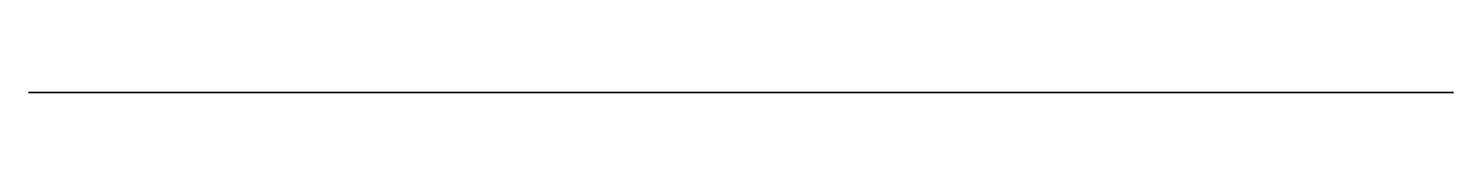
# Model space of a CAD drawing. Header units: millimetres. Extents: x 83.5 to 101.3, y 0 to 0.
import ezdxf

# ---------------------------------------------------------------- set-up
doc = ezdxf.new("R2010")
doc.units = ezdxf.units.MM
doc.layers.get('0').update_dxf_attribs({"color": 173, "true_color": 0x5858e1})

msp = doc.modelspace()

# ---------------------------------------------------------------- linework, layer by layer
at = {"color": 134, "true_color": 0x1c95b1, "extrusion": (0, -1, -1.19209e-07)}
msp.add_lwpolyline([(95.761, -127.981), (96.342, -128.646), (96.611, -128.993), (96.862, -129.35), (97.091, -129.72), (97.196, -129.91), (97.294, -130.104), (97.385, -130.302), (97.468, -130.504), (97.542, -130.709), (97.608, -130.92), (97.665, -131.133), (97.715, -131.348), (97.757, -131.564), (97.792, -131.781), (97.818, -131.999), (97.838, -132.217), (97.849, -132.436), (97.853, -132.655), (97.849, -132.874), (97.838, -133.093), (97.818, -133.312), (97.792, -133.53), (97.757, -133.747), (97.715, -133.963), (97.665, -134.177), (97.608, -134.391), (97.543, -134.602), (97.471, -134.81), (97.392, -135.016), (97.305, -135.218), (97.212, -135.416), (97.112, -135.612), (97.005, -135.803), (96.892, -135.991), (96.772, -136.174), (96.646, -136.353), (96.514, -136.528), (96.375, -136.698), (96.231, -136.864), (96.08, -137.024), (95.924, -137.18), (95.761, -137.33), (97.522, -137.33), (97.586, -137.331), (97.65, -137.336), (97.712, -137.344), (97.774, -137.355), (97.834, -137.369), (97.894, -137.386), (97.952, -137.406), (98.008, -137.428), (98.064, -137.453), (98.118, -137.481), (98.17, -137.511), (98.221, -137.544), (98.27, -137.578), (98.317, -137.616), (98.363, -137.655), (98.406, -137.696), (98.447, -137.74), (98.487, -137.785), (98.524, -137.832), (98.559, -137.881), (98.591, -137.932), (98.621, -137.985), (98.649, -138.039), (98.674, -138.094), (98.697, -138.151), (98.716, -138.209), (98.733, -138.268), (98.747, -138.329), (98.758, -138.39), (98.766, -138.453), (98.771, -138.516), (98.773, -138.58), (98.773, -146.624), (101.253, -146.624), (101.253, -221.322), (83.468, -221.322), (83.468, -194.501), (84.365, -193.8), (84.365, -139.795), (83.468, -139.169), (83.468, -115.601), (90.032, -115.601), (90.202, -116.744), (90.431, -117.876), (90.718, -118.995), (91.064, -120.097), (91.466, -121.181), (91.924, -122.241), (92.436, -123.276), (93.001, -124.284), (93.618, -125.261), (94.285, -126.204), (95, -127.111)], close=True, dxfattribs=at)

doc.saveas('drawing.dxf')
